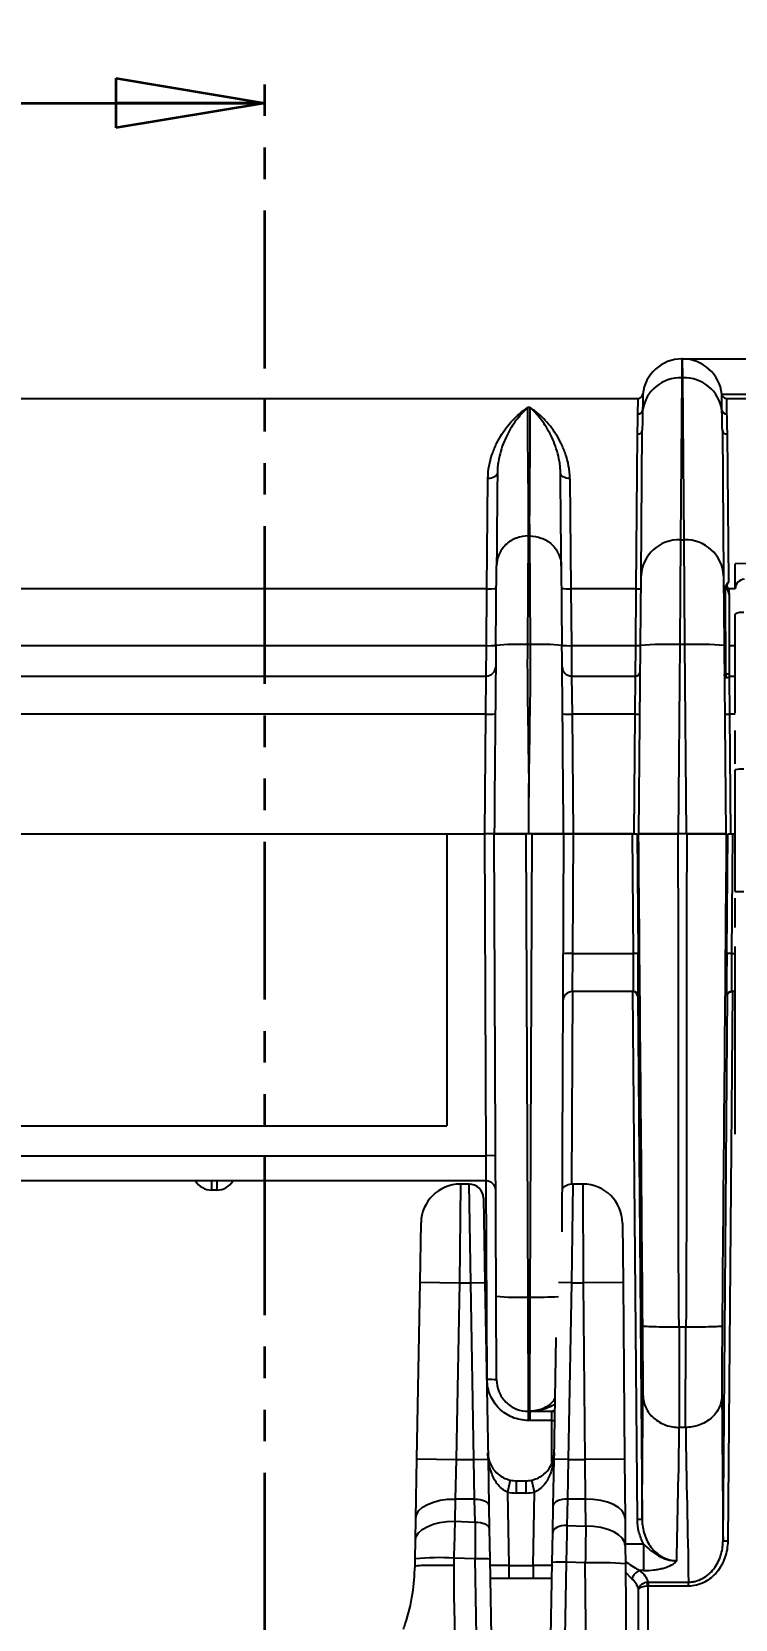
# Model space of a CAD drawing. Header units: millimetres. Extents: x 12 to 854, y 4 to 555.
# Drawn here: x 181.7 to 210.1, y 239.7 to 303.6 of the extents above; entities that cross this region are included whole.
import ezdxf

# ---------------------------------------------------------------- set-up
doc = ezdxf.new("R2010")
doc.units = ezdxf.units.MM
doc.linetypes.add('CENTER', pattern=[10.16, 6.35, -1.27, 1.27, -1.27])
doc.linetypes.add('PHANTOM', pattern=[12.7, 6.35, -1.27, 1.27, -1.27, 1.27, -1.27])
doc.layers.add('DEFAULT_1', color=7, linetype='CENTER')
doc.styles.add('SLDTEXTSTYLE2', font='TXT', dxfattribs={"width": 0.75})
doc.dimstyles.new('SLDDIMSTYLE0', dxfattribs={"dimtxt": 6.614583, "dimasz": 3.556, "dimexe": 0, "dimexo": 0.0625, "dimgap": 1.653646, "dimtad": 1, "dimdec": 0, "dimlfac": 2, "dimrnd": 1e-09, "dimzin": 12, "dimdsep": 46, "dimtxsty": 'SLDTEXTSTYLE2', "dimblk1": 'CLOSED', "dimblk2": 'CLOSED', "dimsah": 1, "dimcen": 0.09, "dimadec": 0, "dimazin": 3, "dimtfac": 1, "dimtdec": 0, "dimtofl": 0, "dimtmove": 0, "dimatfit": 3, "dimldrblk": 'CLOSED', "dimfxl": 1, "dimfrac": 2, "dimtolj": 1, "dimtzin": 12, "dimarcsym": 0})

# ---------------------------------------------------------------- blocks, each defined once
blk = doc.blocks.new('_Closed')
at = {"color": 0, "linetype": 'ByBlock', "lineweight": -2}
for p, q in [((-1, 0.166667), (0, 0)), ((-1, 0.166667), (-1, -0.166667)), ((0, 0), (-1, -0.166667)), ((0, 0), (-1, 0))]:
    blk.add_line(p, q, dxfattribs=at)
blk = doc.blocks.new('_D')
at = {"layer": 'DEFAULT_1'}
for p, q in [((154.408, 327.432), (152.396, 327.432)), ((152.396, 327.432), (152.396, 316.923)), ((171.508, 327.432), (173.52, 327.432)), ((173.52, 327.432), (173.52, 316.923)), ((152.396, 316.923), (154.408, 316.923)), ((173.52, 316.923), (171.508, 316.923)), ((83.026, 272.325), (83.026, 316.581)), ((256.762, 272.325), (256.762, 316.581)), ((83.026, 315.581), (256.762, 315.581))]:
    blk.add_line(p, q, dxfattribs=at)
at = {"layer": 'DEFAULT_1', "xscale": 3.556, "yscale": 3.556, "rotation": 180}
blk.add_blockref('_Closed', (83.026, 315.581, -1.608), dxfattribs=at)
at = {"layer": 'DEFAULT_1', "xscale": 3.556, "yscale": 3.556}
blk.add_blockref('_Closed', (256.762, 315.581, -1.608), dxfattribs=at)
at = {"layer": 'DEFAULT_1', "char_height": 6.6146, "attachment_point": 1, "style": 'SLDTEXTSTYLE2'}
for s, insert in [('347', (155.627, 337.3)), ('13.7', (154.408, 325.449))]:
    blk.add_mtext(s, dxfattribs=dict(at, insert=insert))

msp = doc.modelspace()

# ---------------------------------------------------------------- linework, layer by layer
at = {"color": 7, "linetype": 'PHANTOM', "lineweight": 35}
msp.add_line((191.132, 201.159), (191.132, 302.738), dxfattribs=at)
at = {"color": 7, "linetype": 'Continuous', "lineweight": 35}
msp.add_line((179.132, 300.738), (191.132, 300.738), dxfattribs=at)
at = {"color": 7, "linetype": 'Continuous', "lineweight": 25}
for p, q in [((207.936, 290.439), (207.93, 289.681)), ((207.963, 290.439), (207.936, 290.439)), ((207.969, 289.681), (207.963, 290.439)), ((207.963, 290.439), (230.491, 290.439)), ((207.93, 289.681), (207.873, 283.159)), ((207.969, 289.681), (207.93, 289.681)), ((208.026, 283.159), (207.969, 289.681)), ((133.62, 288.851), (206.168, 288.851)), ((209.542, 289.021), (228.912, 289.021)), ((209.731, 288.851), (228.723, 288.851)), ((201.822, 288.479), (201.72, 288.479)), ((206.286, 281.711), (206.337, 287.574)), ((209.562, 287.574), (209.613, 281.711)), ((206.091, 281.191), (206.146, 287.419)), ((209.752, 287.419), (209.805, 281.477)), ((200.079, 281.191), (200.12, 285.625)), ((203.422, 285.625), (203.463, 281.191)), ((201.738, 283.314), (201.71, 278.941)), ((201.804, 283.314), (201.738, 283.314)), ((201.832, 278.941), (201.804, 283.314)), ((207.873, 283.159), (207.849, 278.941)), ((207.873, 283.159), (208.026, 283.159)), ((208.05, 278.941), (208.026, 283.159)), ((200.44, 278.908), (200.468, 282.115)), ((203.074, 282.115), (203.102, 278.908)), ((216.052, 282.247), (210.083, 282.195)), ((210.083, 281.192), (210.083, 282.195)), ((200.079, 281.191), (171.806, 281.191)), ((200.059, 278.901), (200.079, 281.191)), ((203.463, 281.191), (203.483, 278.901)), ((206.091, 281.191), (203.463, 281.191)), ((206.071, 278.901), (206.091, 281.191)), ((206.261, 278.9), (206.286, 281.711)), ((209.613, 281.711), (209.638, 278.9)), ((209.709, 277.756), (209.689, 281.203)), ((209.831, 280.975), (209.831, 280.937)), ((209.831, 280.937), (209.831, 277.755)), ((210.083, 276.175), (210.083, 280.172)), ((172.18, 278.901), (200.059, 278.901)), ((200.052, 277.675), (200.059, 278.901)), ((201.832, 278.941), (201.71, 278.941)), ((203.483, 278.901), (203.49, 277.675)), ((203.483, 278.901), (206.071, 278.901)), ((206.062, 277.675), (206.071, 278.901)), ((206.195, 271.325), (206.261, 278.9)), ((207.849, 278.941), (207.782, 271.325)), ((208.05, 278.941), (207.849, 278.941)), ((208.117, 271.325), (208.05, 278.941)), ((209.638, 278.9), (209.704, 271.325)), ((209.831, 278.542), (209.837, 277.675)), ((171.889, 277.675), (200.052, 277.675)), ((200.035, 276.143), (200.052, 277.675)), ((203.49, 277.675), (203.507, 276.143)), ((203.49, 277.675), (206.062, 277.675)), ((206.047, 276.143), (206.062, 277.675)), ((209.648, 277.755), (209.709, 277.756)), ((209.837, 277.675), (209.852, 276.143)), ((209.837, 277.675), (210.083, 277.675)), ((200.035, 276.143), (171.889, 276.143)), ((199.993, 271.325), (200.035, 276.143)), ((203.507, 276.143), (203.549, 271.325)), ((206.047, 276.143), (203.507, 276.143)), ((206.005, 271.325), (206.047, 276.143)), ((209.852, 276.143), (209.894, 271.325)), ((210.083, 274.142), (210.083, 275.48)), ((210.083, 269.005), (210.083, 273.898)), ((201.771, 271.37), (201.771, 272.786)), ((139.795, 271.325), (199.993, 271.325)), ((198.469, 271.325), (198.469, 259.578)), ((200.374, 271.325), (199.993, 271.325)), ((200.049, 258.371), (199.993, 271.325)), ((200.455, 252.719), (200.374, 271.325)), ((200.374, 271.325), (201.644, 271.325)), ((201.644, 271.325), (201.725, 252.68)), ((201.65, 271.325), (201.644, 271.325)), ((201.771, 271.325), (201.77, 271.325)), ((201.817, 252.68), (201.898, 271.325)), ((201.898, 271.325), (201.891, 271.325)), ((201.898, 271.325), (203.168, 271.325)), ((203.168, 271.325), (203.098, 255.313)), ((203.549, 271.325), (203.168, 271.325)), ((203.168, 271.325), (203.549, 271.325)), ((203.549, 271.325), (203.528, 266.507)), ((203.549, 271.325), (205.94, 271.325)), ((205.94, 271.325), (203.549, 271.325)), ((205.981, 266.507), (205.94, 271.325)), ((205.94, 271.325), (206.131, 271.325)), ((206.131, 271.325), (206.171, 266.502)), ((207.782, 271.325), (206.195, 271.325)), ((208.117, 271.325), (207.782, 271.325)), ((209.704, 271.325), (208.117, 271.325)), ((209.74, 266.502), (209.781, 271.325)), ((209.781, 271.325), (209.971, 271.325)), ((209.971, 271.325), (209.931, 266.507)), ((209.971, 271.325), (210.083, 271.325)), ((210.083, 267.555), (210.083, 268.738)), ((203.528, 266.507), (203.519, 264.975)), ((203.528, 266.507), (205.981, 266.507)), ((210.083, 259.235), (210.083, 266.788)), ((205.98, 264.975), (203.519, 264.975)), ((206.139, 243.727), (205.96, 264.975)), ((206.152, 264.786), (206.329, 243.722)), ((206.171, 264.786), (206.152, 264.786)), ((209.745, 264.786), (209.741, 264.786)), ((210.083, 264.975), (209.931, 264.975)), ((141.319, 259.578), (198.469, 259.578)), ((139.738, 258.371), (200.049, 258.371)), ((200.43, 258.373), (200.049, 258.371)), ((200.055, 257.355), (200.049, 258.371)), ((200.055, 257.355), (139.732, 257.355)), ((188.991, 257.355), (188.991, 256.987)), ((189.201, 256.987), (188.991, 256.987)), ((189.201, 257.355), (189.201, 256.987)), ((199.368, 257.228), (199.013, 257.228)), ((203.953, 257.228), (203.539, 257.228)), ((199.939, 256.667), (199.998, 253.269)), ((197.384, 253.287), (197.426, 255.668)), ((205.54, 255.654), (205.561, 253.273)), ((197.26, 246.168), (197.384, 253.287)), ((197.384, 253.287), (198.971, 253.259)), ((198.971, 253.259), (198.847, 246.141)), ((198.971, 253.259), (199.427, 253.259)), ((199.427, 253.259), (199.998, 253.269)), ((199.551, 246.141), (199.427, 253.259)), ((199.998, 253.269), (200.123, 246.151)), ((203.48, 253.259), (203.355, 246.141)), ((203.48, 253.259), (203.974, 253.259)), ((205.561, 253.273), (203.974, 253.259)), ((204.036, 246.141), (203.974, 253.259)), ((205.561, 253.273), (205.623, 246.155)), ((200.47, 249.348), (200.455, 252.719)), ((201.725, 252.68), (201.817, 252.68)), ((201.725, 252.68), (201.74, 248.084)), ((201.802, 248.084), (201.817, 252.68)), ((208.094, 251.474), (207.818, 251.474)), ((202.784, 246.151), (202.87, 251.054)), ((201.802, 248.084), (201.74, 248.084)), ((201.74, 248.084), (201.74, 247.716)), ((201.802, 248.084), (201.802, 247.716)), ((201.808, 248.084), (202.697, 248.084)), ((201.808, 248.084), (201.808, 247.716)), ((202.697, 247.716), (202.697, 248.084)), ((201.802, 247.716), (201.74, 247.716)), ((202.697, 247.716), (201.808, 247.716)), ((208.085, 247.435), (207.827, 247.435)), ((197.218, 243.787), (197.26, 246.168)), ((197.26, 246.168), (198.847, 246.141)), ((198.847, 246.141), (198.805, 244.553)), ((198.847, 246.141), (199.551, 246.141)), ((199.551, 246.141), (200.123, 246.151)), ((199.584, 244.553), (199.551, 246.141)), ((200.123, 246.151), (200.155, 244.277)), ((202.751, 244.277), (202.784, 246.151)), ((203.355, 246.141), (202.784, 246.151)), ((203.355, 246.141), (203.323, 244.553)), ((203.355, 246.141), (204.036, 246.141)), ((205.623, 246.155), (204.036, 246.141)), ((204.056, 244.553), (204.036, 246.141)), ((205.623, 246.155), (205.644, 243.773)), ((200.907, 244.834), (200.959, 241.874)), ((201.261, 245.29), (201.646, 245.29)), ((201.261, 245.29), (201.261, 244.795)), ((201.646, 244.795), (201.261, 244.795)), ((201.646, 245.29), (201.646, 244.795)), ((201.948, 241.874), (201.999, 244.834)), ((198.805, 244.553), (198.79, 243.656)), ((199.584, 244.553), (198.805, 244.553)), ((199.6, 243.625), (199.584, 244.553)), ((200.155, 244.277), (200.172, 243.35)), ((202.733, 243.212), (202.751, 244.277)), ((203.323, 244.553), (203.304, 243.488)), ((204.056, 244.553), (203.323, 244.553)), ((204.066, 243.459), (204.056, 244.553)), ((197.203, 242.889), (197.218, 243.787)), ((198.79, 243.656), (199.6, 243.625)), ((203.304, 243.488), (204.066, 243.459)), ((205.644, 243.773), (205.653, 242.679)), ((197.19, 242.15), (197.203, 242.889)), ((200.172, 243.35), (200.193, 242.136)), ((202.712, 242), (202.733, 243.212)), ((198.745, 242.178), (198.74, 241.887)), ((199.61, 242.146), (198.745, 242.178)), ((205.653, 242.679), (205.66, 241.94)), ((206.391, 242.751), (206.391, 241.674)), ((197.185, 241.859), (197.19, 242.15)), ((199.748, 234.211), (199.61, 242.146)), ((200.193, 242.136), (200.331, 234.201)), ((200.959, 241.874), (200.959, 241.353)), ((200.959, 241.874), (201.948, 241.874)), ((201.948, 241.874), (201.948, 241.353)), ((202.587, 234.841), (202.712, 242)), ((202.709, 241.87), (202.709, 241.857)), ((203.271, 242.01), (203.146, 234.851)), ((204.041, 241.981), (203.271, 242.01)), ((204.106, 234.519), (204.041, 241.981)), ((205.66, 241.94), (205.745, 232.242)), ((206.391, 241.674), (206.231, 241.674)), ((200.959, 241.353), (200.206, 241.353)), ((201.948, 241.353), (200.959, 241.353)), ((202.697, 241.353), (201.948, 241.353)), ((206.186, 229.894), (206.186, 240.927)), ((206.56, 241.047), (206.56, 229.905)), ((206.576, 241.209), (208.195, 241.209)), ((206.576, 241.209), (206.576, 241.047)), ((208.195, 241.047), (206.576, 241.047)), ((208.195, 241.047), (208.195, 241.209))]:
    msp.add_line(p, q, dxfattribs=at)
at = {"color": 8, "linetype": 'Continuous', "lineweight": 25}
for p, q in [((210.083, 281.191), (209.786, 281.191)), ((209.831, 278.901), (210.083, 278.901)), ((210.083, 276.143), (209.852, 276.143)), ((209.931, 266.507), (210.083, 266.507)), ((203.521, 264.975), (203.487, 257.226)), ((209.589, 242.854), (209.774, 264.815)), ((209.965, 264.975), (209.779, 242.859)), ((199.013, 257.228), (198.971, 253.259)), ((199.427, 253.259), (199.368, 257.228)), ((200.089, 249.36), (200.054, 257.355)), ((203.539, 257.228), (203.48, 253.259)), ((203.974, 253.259), (203.953, 257.228)), ((203.48, 253.259), (202.969, 253.268)), ((202.697, 248.084), (202.818, 248.127)), ((202.697, 246.047), (202.697, 247.716)), ((205.653, 242.751), (206.391, 242.751)), ((205.921, 241.345), (205.663, 241.611))]:
    msp.add_line(p, q, dxfattribs=at)
at = {"color": 7, "linetype": 'Continuous', "lineweight": 25, "flags": 128}
for points in [[(200.501, 285.847), (200.493, 285.803), (200.471, 285.761), (200.436, 285.723), (200.388, 285.689), (200.331, 285.661), (200.265, 285.641), (200.194, 285.628), (200.12, 285.625)], [(203.422, 285.625), (203.348, 285.628), (203.277, 285.641), (203.211, 285.661), (203.153, 285.689), (203.106, 285.723), (203.071, 285.761), (203.049, 285.803), (203.041, 285.847)], [(201.808, 247.716), (201.808, 247.789), (201.807, 247.858), (201.807, 247.922), (201.807, 247.977), (201.807, 248.023), (201.807, 248.056), (201.807, 248.077), (201.806, 248.084)], [(197.218, 243.787), (197.251, 243.941), (197.343, 244.087), (197.49, 244.221), (197.688, 244.338), (197.928, 244.432), (198.201, 244.501), (198.497, 244.542), (198.805, 244.553)], [(199.584, 244.553), (199.695, 244.549), (199.801, 244.535), (199.9, 244.51), (199.986, 244.476), (200.057, 244.434), (200.11, 244.385), (200.144, 244.333), (200.155, 244.277)], [(203.323, 244.553), (203.212, 244.549), (203.105, 244.535), (203.007, 244.51), (202.92, 244.476), (202.849, 244.434), (202.796, 244.385), (202.763, 244.333), (202.751, 244.277)], [(205.644, 243.773), (205.612, 243.928), (205.521, 244.075), (205.374, 244.211), (205.177, 244.329), (204.936, 244.426), (204.662, 244.497), (204.365, 244.54), (204.056, 244.553)], [(197.203, 242.889), (197.235, 243.043), (197.327, 243.189), (197.475, 243.324), (197.672, 243.44), (197.912, 243.535), (198.186, 243.604), (198.482, 243.644), (198.79, 243.656)], [(199.6, 243.625), (199.711, 243.621), (199.818, 243.607), (199.916, 243.582), (200.002, 243.548), (200.074, 243.506), (200.127, 243.458), (200.16, 243.405), (200.172, 243.35)], [(203.304, 243.488), (203.193, 243.484), (203.087, 243.469), (202.988, 243.444), (202.902, 243.41), (202.831, 243.368), (202.778, 243.32), (202.744, 243.267), (202.733, 243.212)], [(205.653, 242.679), (205.622, 242.834), (205.531, 242.981), (205.384, 243.117), (205.186, 243.235), (204.946, 243.332), (204.672, 243.403), (204.375, 243.446), (204.066, 243.459)]]:
    msp.add_lwpolyline(points, dxfattribs=at)
at = {"color": 8, "linetype": 'Continuous', "lineweight": 25, "flags": 128}
for points in [[(202.697, 248.084), (202.77, 248.077), (202.817, 248.064)], [(202.697, 247.716), (202.762, 247.716), (202.811, 247.716)]]:
    msp.add_lwpolyline(points, dxfattribs=at)
at = {"color": 7, "linetype": 'Continuous', "lineweight": 25}
for centre, radius, start, end in [((207.936, 288.851), 1.588, 90, 173.84936), ((207.963, 288.851), 1.588, 6.15064, 90), ((207.876, 288.14), 1.543, 87.98024, 171.08624), ((208.023, 288.14), 1.543, 8.91376, 92.01976), ((206.168, 289.042), 0.191, 270, 353.84936), ((209.731, 289.042), 0.191, 186.15064, 270), ((206.169, 288.407), 0.185, 267.98949, 351.09684), ((209.73, 288.407), 0.185, 188.90316, 272.01051), ((206.162, 287.594), 0.176, 264.75371, 353.32567), ((209.736, 287.594), 0.176, 186.67433, 275.24629), ((207.811, 281.633), 1.527, 87.66182, 177.05612), ((208.088, 281.633), 1.527, 2.94388, 92.33818), ((200.198, 283.928), 2.74, 267.51118, 275.48745), ((203.344, 283.928), 2.74, 264.51255, 272.48882), ((206.15, 282.559), 1.37, 267.51118, 275.48745), ((209.743, 281.318), 0.127, 180.5, 244.03646), ((209.743, 281.318), 0.127, 244.03646, 244.36943), ((210.464, 281.192), 0.381, 93, 180), ((210.351, 279.634), 0.602, 82.42541, 116.48447), ((200.178, 281.638), 2.74, 267.51118, 275.48745), ((201.313, 269.817), 9.133, 87.51118, 95.48745), ((202.228, 269.817), 9.133, 84.51255, 92.48882), ((203.364, 281.638), 2.74, 264.51255, 272.48882), ((206.13, 280.269), 1.37, 267.51118, 275.48745), ((207.353, 267.536), 11.416, 87.51118, 95.48745), ((208.546, 267.536), 11.416, 84.51255, 92.48882), ((200.052, 278.056), 0.381, 270, 359.5), ((203.49, 278.056), 0.381, 180.5, 270), ((206.062, 277.866), 0.19, 270, 359.5), ((209.729, 273.488), 4.268, 88.64027, 90.27916), ((200.154, 278.88), 2.74, 267.51118, 275.48745), ((203.388, 278.88), 2.74, 264.51255, 272.48882), ((206.106, 277.512), 1.37, 267.51118, 275.48745), ((209.793, 277.512), 1.37, 264.51255, 272.48882), ((210.349, 272.59), 1.335, 86.49695, 101.50529), ((210.349, 304.769), 35.764, 269.57423, 270.13142), ((203.421, 263.769), 2.74, 87.76103, 95.73711), ((206.039, 265.111), 1.398, 84.59242, 92.40884), ((209.872, 265.111), 1.398, 87.59116, 95.40758), ((203.519, 264.594), 0.381, 90, 179.75), ((205.98, 264.785), 0.19, 0.4989, 89.99892), ((209.931, 264.785), 0.19, 90.00108, 179.5011), ((209.936, 264.785), 0.19, 90.00108, 179.5011), ((199.013, 255.641), 1.587, 90.22616, 179), ((199.368, 256.657), 0.571, 1, 90.72417), ((200.055, 256.974), 0.381, 0.25, 90), ((203.539, 256.657), 0.571, 90.68869, 139.3333), ((203.953, 255.641), 1.587, 0.5, 90.25185), ((201.368, 261.808), 9.135, 264.26289, 272.23897), ((200.196, 246.622), 2.74, 84.26289, 92.23897), ((201.807, 247.894), 0.191, 89.79577, 90.20423), ((222.304, 240.268), 21.879, 166.65921, 167.95559), ((201.261, 246.446), 1.651, 257.63694, 270), ((201.261, 246.433), 1.143, 257.63694, 270), ((201.646, 246.433), 1.143, 270, 282.36306), ((201.646, 246.446), 1.651, 270, 282.36306), ((180.602, 240.268), 21.879, 12.04441, 13.34079), ((206.198, 242.33), 1.398, 84.59242, 92.40884), ((209.72, 241.462), 1.398, 87.59116, 95.40758), ((198.166, 230.978), 11.215, 87.04374, 94.99676), ((199.83, 237.975), 4.177, 85.0181, 93.022), ((203.063, 237.978), 4.038, 87.04374, 94.99676), ((204.552, 230.329), 11.663, 84.54811, 92.51246), ((206.381, 241.222), 0.476, 108.33819, 164.97709), ((175.949, 238.035), 30.758, 5.61906, 5.91856)]:
    msp.add_arc(centre, radius, start, end, dxfattribs=at)
at = {"color": 8, "linetype": 'Continuous', "lineweight": 25}
for centre, radius, start, end in [((188.991, 257.749), 0.762, 211.16134, 270), ((189.201, 257.749), 0.762, 270, 328.83866), ((202.054, 271.793), 19.114, 269.28851, 272.71166)]:
    msp.add_arc(centre, radius, start, end, dxfattribs=at)
at = {"color": 7, "linetype": 'Continuous', "lineweight": 25}
for centre, major_axis, ratio, start_param, end_param in [((205.965, 266.563), (-0.016, 1.587), 0.009767, 3.141497, 4.677387), ((206.155, 266.564), (-0.016, 1.778), 0.008721, 3.141517, 4.677406), ((209.756, 266.564), (0.016, 1.778), 0.008721, 1.605779, 3.141669), ((209.947, 266.563), (0.016, 1.587), 0.009767, 1.605798, 3.141688), ((205.961, 264.785), (0.136, -0.135), 0.991613, 0.794125, 2.355901), ((209.758, 266.247), (0.013, 1.46), 0.008721, 3.141669, 3.23018), ((198.776, 242.069), (0.087, 3.174), 0.010721, 1.04749, 1.536557), ((199.623, 242.037), (-0.024, 3.178), 0.003852, 1.047423, 1.53649), ((203.281, 241.901), (0.067, 3.175), 0.003859, 1.047534, 1.5366), ((204.073, 241.872), (0.045, 3.176), 0.010717, 1.04735, 1.536417), ((200.96, 241.861), (0.762, -0.009), 0.017434, 1.571761, 3.1421), ((201.947, 241.861), (0.762, 0.009), 0.017434, 0.019938, 1.569832), ((204.628, 241.054), (1.969, 0), 0.542099, 0.145676, 0.619521), ((204.628, 240.718), (1.588, 0), 0.680579, 0.194778, 0.619521)]:
    msp.add_ellipse(centre, major_axis=major_axis, ratio=ratio, start_param=start_param, end_param=end_param, dxfattribs=at)
for points, knots in [([(206.162, 288.222), (206.163, 288.327), (206.164, 288.418), (206.165, 288.575), (206.166, 288.641), (206.167, 288.798), (206.168, 288.851), (206.168, 288.851)], [0, 0, 0, 0, 0.25, 0.25, 0.5, 0.5, 1, 1, 1, 1]), ([(206.357, 289.021), (206.357, 289.021), (206.357, 288.967), (206.355, 288.806), (206.355, 288.739), (206.353, 288.579), (206.353, 288.485), (206.352, 288.379)], [0, 0, 0, 0, 0.5, 0.5, 0.75, 0.75, 1, 1, 1, 1]), ([(209.547, 288.379), (209.546, 288.485), (209.545, 288.579), (209.544, 288.739), (209.543, 288.806), (209.542, 288.967), (209.542, 289.021), (209.542, 289.021)], [0, 0, 0, 0, 0.25, 0.25, 0.5, 0.5, 1, 1, 1, 1]), ([(209.731, 288.851), (209.731, 288.851), (209.731, 288.798), (209.733, 288.641), (209.733, 288.575), (209.735, 288.418), (209.736, 288.327), (209.736, 288.222)], [0, 0, 0, 0, 0.5, 0.5, 0.75, 0.75, 1, 1, 1, 1]), ([(200.12, 285.625), (200.121, 285.803), (200.14, 285.974), (200.2, 286.301), (200.242, 286.457), (200.344, 286.756), (200.404, 286.898), (200.534, 287.165), (200.605, 287.29), (200.831, 287.644), (200.998, 287.85), (201.263, 288.118), (201.354, 288.201), (201.49, 288.313), (201.536, 288.349), (201.628, 288.416), (201.674, 288.449), (201.72, 288.479)], [0, 0, 0, 0, 0.125, 0.125, 0.25, 0.25, 0.375, 0.375, 0.5, 0.5, 0.75, 0.75, 0.875, 0.875, 0.9375, 0.9375, 1, 1, 1, 1]), ([(201.72, 288.479), (201.581, 288.353), (201.442, 288.205), (201.175, 287.862), (201.048, 287.669), (200.876, 287.344), (200.821, 287.23), (200.721, 286.989), (200.676, 286.861), (200.597, 286.593), (200.564, 286.453), (200.529, 286.233), (200.519, 286.159), (200.505, 286.006), (200.501, 285.927), (200.501, 285.847)], [0, 0, 0, 0, 0.25, 0.25, 0.5, 0.5, 0.625, 0.625, 0.75, 0.75, 0.875, 0.875, 0.9375, 0.9375, 1, 1, 1, 1]), ([(203.041, 285.847), (203.04, 285.927), (203.036, 286.006), (203.023, 286.159), (203.013, 286.233), (202.977, 286.453), (202.944, 286.593), (202.866, 286.861), (202.82, 286.989), (202.72, 287.23), (202.666, 287.344), (202.494, 287.669), (202.366, 287.862), (202.166, 288.119), (202.098, 288.199), (201.961, 288.347), (201.891, 288.416), (201.822, 288.479)], [0, 0, 0, 0, 0.0625, 0.0625, 0.125, 0.125, 0.25, 0.25, 0.375, 0.375, 0.5, 0.5, 0.75, 0.75, 0.875, 0.875, 1, 1, 1, 1]), ([(203.422, 285.625), (203.42, 285.803), (203.402, 285.974), (203.341, 286.301), (203.299, 286.457), (203.198, 286.756), (203.138, 286.898), (203.007, 287.165), (202.936, 287.29), (202.711, 287.644), (202.543, 287.85), (202.278, 288.118), (202.188, 288.201), (202.051, 288.313), (202.006, 288.349), (201.914, 288.416), (201.867, 288.449), (201.822, 288.479)], [0, 0, 0, 0, 0.125, 0.125, 0.25, 0.25, 0.375, 0.375, 0.5, 0.5, 0.75, 0.75, 0.875, 0.875, 0.9375, 0.9375, 1, 1, 1, 1]), ([(206.146, 287.419), (206.148, 287.578), (206.152, 287.725), (206.159, 287.993), (206.161, 288.114), (206.162, 288.222)], [0, 0, 0, 0, 0.5, 0.5, 1, 1, 1, 1]), ([(206.352, 288.379), (206.351, 288.268), (206.348, 288.146), (206.342, 287.877), (206.338, 287.731), (206.337, 287.574)], [0, 0, 0, 0, 0.5, 0.5, 1, 1, 1, 1]), ([(209.562, 287.574), (209.561, 287.731), (209.557, 287.877), (209.551, 288.146), (209.548, 288.268), (209.547, 288.379)], [0, 0, 0, 0, 0.5, 0.5, 1, 1, 1, 1]), ([(209.736, 288.222), (209.737, 288.114), (209.74, 287.993), (209.747, 287.725), (209.751, 287.578), (209.752, 287.419)], [0, 0, 0, 0, 0.5, 0.5, 1, 1, 1, 1]), ([(201.738, 283.314), (201.589, 283.314), (201.428, 283.289), (201.117, 283.172), (200.967, 283.081), (200.72, 282.847), (200.623, 282.705), (200.498, 282.41), (200.469, 282.257), (200.468, 282.115)], [0, 0, 0, 0, 0.25, 0.25, 0.5, 0.5, 0.75, 0.75, 1, 1, 1, 1]), ([(201.804, 283.314), (201.953, 283.314), (202.113, 283.289), (202.425, 283.172), (202.574, 283.081), (202.822, 282.847), (202.919, 282.705), (203.044, 282.41), (203.072, 282.257), (203.074, 282.115)], [0, 0, 0, 0, 0.25, 0.25, 0.5, 0.5, 0.75, 0.75, 1, 1, 1, 1]), ([(209.688, 281.203), (209.688, 281.203), (209.695, 281.207), (209.705, 281.242), (209.708, 281.275), (209.708, 281.312)], [0, 0, 0, 0, 0.5, 0.5, 1, 1, 1, 1]), ([(209.831, 280.975), (209.831, 281.018), (209.82, 281.062), (209.774, 281.141), (209.739, 281.178), (209.689, 281.203)], [0, 0, 0, 0, 0.5, 0.5, 1, 1, 1, 1]), ([(209.805, 281.477), (209.794, 281.446), (209.779, 281.417), (209.746, 281.362), (209.727, 281.335), (209.708, 281.312)], [0, 0, 0, 0, 0.5, 0.5, 1, 1, 1, 1]), ([(209.805, 281.477), (209.797, 281.453), (209.786, 281.43), (209.764, 281.384), (209.753, 281.36), (209.743, 281.311), (209.747, 281.285), (209.764, 281.237), (209.775, 281.214), (209.786, 281.191)], [0, 0, 0, 0, 0.25, 0.25, 0.5, 0.5, 0.75, 0.75, 1, 1, 1, 1]), ([(209.726, 277.606), (209.725, 277.618), (209.721, 277.642), (209.713, 277.697), (209.709, 277.726), (209.709, 277.756)], [0, 0, 0, 0, 0.5, 0.5, 1, 1, 1, 1]), ([(209.831, 277.647), (209.831, 277.637), (209.818, 277.625), (209.79, 277.611), (209.779, 277.607), (209.754, 277.603), (209.74, 277.603), (209.726, 277.606)], [0, 0, 0, 0, 0.5, 0.5, 0.75, 0.75, 1, 1, 1, 1]), ([(209.831, 277.755), (209.831, 277.738), (209.831, 277.721), (209.831, 277.705), (209.831, 277.685), (209.831, 277.666), (209.831, 277.647)], [0, 0, 0, 0, 0.0001006106, 0.0001006106, 0.0001006106, 0.0002190325, 0.0002190325, 0.0002190325, 0.0002190325]), ([(201.77, 271.325), (201.678, 271.325), (201.588, 271.325), (201.409, 271.325), (201.32, 271.325), (201.151, 271.325), (201.071, 271.325), (200.919, 271.325), (200.847, 271.325), (200.719, 271.325), (200.661, 271.325), (200.559, 271.325), (200.515, 271.325), (200.411, 271.325), (200.374, 271.325), (200.374, 271.325)], [0, 0, 0, 0, 0.125, 0.125, 0.25, 0.25, 0.375, 0.375, 0.5, 0.5, 0.625, 0.625, 0.75, 0.75, 1, 1, 1, 1]), ([(203.168, 271.325), (203.168, 271.325), (203.159, 271.325), (203.123, 271.325), (203.097, 271.325), (203.027, 271.325), (202.984, 271.325), (202.883, 271.325), (202.824, 271.325), (202.695, 271.325), (202.625, 271.325), (202.472, 271.325), (202.391, 271.325), (202.139, 271.325), (201.956, 271.325), (201.771, 271.325)], [0, 0, 0, 0, 0.125, 0.125, 0.25, 0.25, 0.375, 0.375, 0.5, 0.5, 0.625, 0.625, 0.75, 0.75, 1, 1, 1, 1]), ([(206.189, 271.325), (206.19, 271.325), (206.201, 271.325), (206.243, 271.325), (206.274, 271.325), (206.354, 271.325), (206.403, 271.325), (206.518, 271.325), (206.585, 271.325), (206.732, 271.325), (206.811, 271.325), (206.984, 271.325), (207.076, 271.325), (207.361, 271.325), (207.568, 271.325), (207.776, 271.325)], [0, 0, 0, 0, 0.125, 0.125, 0.25, 0.25, 0.375, 0.375, 0.5, 0.5, 0.625, 0.625, 0.75, 0.75, 1, 1, 1, 1]), ([(208.135, 271.325), (208.239, 271.325), (208.342, 271.325), (208.543, 271.325), (208.644, 271.325), (208.835, 271.325), (208.926, 271.325), (209.098, 271.325), (209.179, 271.325), (209.325, 271.325), (209.391, 271.325), (209.507, 271.325), (209.557, 271.325), (209.677, 271.325), (209.72, 271.325), (209.722, 271.325)], [0, 0, 0, 0, 0.125, 0.125, 0.25, 0.25, 0.375, 0.375, 0.5, 0.5, 0.625, 0.625, 0.75, 0.75, 1, 1, 1, 1]), ([(209.748, 264.813), (209.748, 264.815), (209.748, 264.817), (209.751, 264.831), (209.758, 264.855), (209.775, 264.89), (209.809, 264.93), (209.86, 264.964), (209.907, 264.975), (209.933, 264.975), (209.936, 264.975)], [0, 0, 0, 0, 0.1199053, 0.1958365, 0.2746411, 0.404692, 0.5679567, 0.7602612, 0.9706504, 1, 1, 1, 1]), ([(207.818, 251.474), (207.646, 251.472), (207.462, 251.472), (207.104, 251.474), (206.932, 251.476), (206.647, 251.484), (206.536, 251.489), (206.392, 251.5), (206.359, 251.506), (206.357, 251.512)], [0, 0, 0, 0, 0.25, 0.25, 0.5, 0.5, 0.75, 0.75, 1, 1, 1, 1]), ([(206.367, 248.712), (206.367, 248.731), (206.367, 248.771), (206.367, 248.835), (206.368, 248.903), (206.368, 248.974), (206.368, 249.05), (206.368, 249.129), (206.368, 249.281), (206.368, 249.522), (206.367, 249.873), (206.366, 250.254), (206.364, 250.592), (206.362, 250.871), (206.361, 251.083), (206.359, 251.297), (206.358, 251.44), (206.357, 251.512)], [0, 0, 0, 0, 0.035699, 0.071328, 0.106938, 0.142579, 0.178301, 0.214155, 0.25019, 0.375478, 0.500159, 0.624719, 0.750053, 0.812901, 0.87533, 0.937606, 1, 1, 1, 1]), ([(207.818, 251.474), (207.818, 251.424), (207.819, 251.326), (207.819, 251.179), (207.82, 251.032), (207.821, 250.886), (207.822, 250.742), (207.822, 250.598), (207.823, 250.456), (207.824, 250.315), (207.824, 250.176), (207.825, 250.039), (207.825, 249.903), (207.826, 249.769), (207.826, 249.638), (207.827, 249.508), (207.827, 249.381), (207.827, 249.256), (207.827, 249.133), (207.828, 249.013), (207.828, 248.896), (207.828, 248.781), (207.828, 248.669), (207.828, 248.56), (207.829, 248.454), (207.829, 248.351), (207.829, 248.251), (207.829, 248.154), (207.829, 248.061), (207.828, 247.97), (207.828, 247.883), (207.828, 247.8), (207.828, 247.72), (207.828, 247.643), (207.828, 247.57), (207.827, 247.5), (207.827, 247.457), (207.827, 247.435)], [0, 0, 0, 0, 0.029713, 0.059358, 0.088937, 0.118448, 0.147892, 0.177269, 0.206579, 0.235821, 0.264997, 0.294105, 0.323146, 0.352121, 0.381027, 0.409867, 0.43864, 0.467346, 0.495984, 0.524555, 0.55306, 0.581497, 0.609867, 0.63817, 0.666405, 0.694574, 0.722676, 0.75071, 0.778677, 0.806577, 0.834411, 0.862177, 0.889875, 0.917507, 0.945072, 0.97257, 1, 1, 1, 1]), ([(208.085, 247.435), (208.084, 247.46), (208.084, 247.509), (208.084, 247.588), (208.084, 247.672), (208.083, 247.76), (208.083, 247.853), (208.083, 247.95), (208.083, 248.052), (208.083, 248.157), (208.083, 248.267), (208.083, 248.38), (208.083, 248.498), (208.083, 248.619), (208.083, 248.744), (208.083, 248.873), (208.084, 249.005), (208.084, 249.141), (208.084, 249.28), (208.085, 249.421), (208.085, 249.566), (208.086, 249.714), (208.086, 249.864), (208.087, 250.017), (208.087, 250.172), (208.088, 250.329), (208.089, 250.488), (208.089, 250.649), (208.09, 250.811), (208.091, 250.975), (208.092, 251.141), (208.093, 251.307), (208.093, 251.418), (208.094, 251.474)], [0, 0, 0, 0, 0.0309748, 0.0620352, 0.093181, 0.1244125, 0.1557294, 0.1871319, 0.2186199, 0.2501935, 0.2818526, 0.3135972, 0.3454274, 0.3773432, 0.4093445, 0.4414313, 0.4736037, 0.5058617, 0.5382052, 0.5706343, 0.603149, 0.6357492, 0.668435, 0.7012064, 0.7340634, 0.7670059, 0.800034, 0.8331477, 0.866347, 0.8996319, 0.9330023, 0.9664584, 1, 1, 1, 1]), ([(209.554, 251.512), (209.553, 251.506), (209.52, 251.5), (209.376, 251.489), (209.264, 251.484), (208.979, 251.476), (208.807, 251.474), (208.45, 251.472), (208.265, 251.472), (208.094, 251.474)], [0, 0, 0, 0, 0.25, 0.25, 0.5, 0.5, 0.75, 0.75, 1, 1, 1, 1]), ([(209.554, 251.512), (209.554, 251.471), (209.553, 251.389), (209.552, 251.266), (209.551, 251.144), (209.55, 251.023), (209.549, 250.902), (209.549, 250.782), (209.547, 250.563), (209.546, 250.254), (209.544, 249.873), (209.543, 249.522), (209.543, 249.259), (209.543, 249.068), (209.544, 248.937), (209.544, 248.817), (209.545, 248.747), (209.545, 248.712)], [0, 0, 0, 0, 0.035668, 0.0712665, 0.1068458, 0.1424563, 0.1781483, 0.2139717, 0.2499757, 0.3752268, 0.4998705, 0.6244674, 0.7498387, 0.8127409, 0.8752223, 0.9375517, 1, 1, 1, 1]), ([(201.74, 247.716), (201.522, 247.716), (201.306, 247.76), (201.009, 247.883), (200.913, 247.934), (200.733, 248.054), (200.65, 248.122), (200.498, 248.274), (200.429, 248.358), (200.309, 248.537), (200.258, 248.631), (200.175, 248.83), (200.143, 248.935), (200.1, 249.145), (200.089, 249.251), (200.089, 249.36)], [0, 0, 0, 0, 0.25, 0.25, 0.375, 0.375, 0.5, 0.5, 0.625, 0.625, 0.75, 0.75, 0.875, 0.875, 1, 1, 1, 1]), ([(200.47, 249.348), (200.47, 249.199), (200.498, 249.038), (200.623, 248.727), (200.72, 248.577), (200.968, 248.331), (201.117, 248.234), (201.429, 248.111), (201.59, 248.084), (201.74, 248.084)], [0, 0, 0, 0, 0.25, 0.25, 0.5, 0.5, 0.75, 0.75, 1, 1, 1, 1]), ([(201.802, 248.084), (201.978, 248.108), (202.346, 248.157), (202.708, 248.403), (202.813, 248.6), (202.827, 248.627)], [0, 0, 0, 0, 0.44418, 0.924152, 1, 1, 1, 1]), ([(206.367, 248.712), (206.369, 248.561), (206.402, 248.398), (206.546, 248.084), (206.658, 247.933), (206.943, 247.685), (207.114, 247.587), (207.471, 247.463), (207.656, 247.435), (207.827, 247.435)], [0, 0, 0, 0, 0.25, 0.25, 0.5, 0.5, 0.75, 0.75, 1, 1, 1, 1]), ([(209.545, 248.712), (209.543, 248.561), (209.51, 248.398), (209.365, 248.084), (209.253, 247.933), (208.969, 247.685), (208.797, 247.587), (208.44, 247.463), (208.256, 247.435), (208.085, 247.435)], [0, 0, 0, 0, 0.25, 0.25, 0.5, 0.5, 0.75, 0.75, 1, 1, 1, 1]), ([(200.907, 244.834), (200.835, 244.869), (200.753, 244.908), (200.61, 245.025), (200.434, 245.221), (200.227, 245.635), (200.136, 246.058), (200.119, 246.339), (200.118, 246.411), (200.118, 246.413)], [0, 0, 0, 0, 0.119661, 0.134673, 0.282097, 0.527931, 0.878403, 0.997113, 1, 1, 1, 1]), ([(200.118, 246.413), (200.118, 246.412), (200.119, 246.361), (200.136, 246.165), (200.238, 245.869), (200.475, 245.581), (200.684, 245.441), (200.852, 245.362), (200.944, 245.336), (201.016, 245.317)], [0, 0, 0, 0, 0.002517, 0.119738, 0.464928, 0.708554, 0.85744, 0.88972, 1, 1, 1, 1]), ([(201.89, 245.317), (201.962, 245.336), (202.055, 245.362), (202.222, 245.441), (202.432, 245.581), (202.668, 245.869), (202.771, 246.165), (202.788, 246.361), (202.789, 246.412), (202.789, 246.413)], [0, 0, 0, 0, 0.11028, 0.14256, 0.291446, 0.535072, 0.880262, 0.997483, 1, 1, 1, 1]), ([(202.789, 246.413), (202.789, 246.411), (202.787, 246.339), (202.771, 246.058), (202.679, 245.635), (202.473, 245.221), (202.297, 245.025), (202.153, 244.908), (202.072, 244.869), (201.999, 244.834)], [0, 0, 0, 0, 0.002887, 0.121597, 0.472069, 0.717903, 0.865327, 0.880339, 1, 1, 1, 1]), ([(206.391, 242.751), (206.35, 242.824), (206.314, 242.901), (206.252, 243.058), (206.225, 243.14), (206.162, 243.387), (206.14, 243.556), (206.139, 243.727)], [0, 0, 0, 0, 0.25, 0.25, 0.5, 0.5, 1, 1, 1, 1]), ([(206.329, 243.722), (206.33, 243.622), (206.338, 243.522), (206.37, 243.326), (206.393, 243.228), (206.486, 242.943), (206.575, 242.766), (206.821, 242.447), (206.973, 242.313), (207.239, 242.17), (207.332, 242.133), (207.476, 242.095), (207.525, 242.086), (207.625, 242.073), (207.677, 242.07), (207.727, 242.07)], [0, 0, 0, 0, 0.125, 0.125, 0.25, 0.25, 0.5, 0.5, 0.75, 0.75, 0.875, 0.875, 0.9375, 0.9375, 1, 1, 1, 1]), ([(209.779, 242.859), (209.777, 242.635), (209.741, 242.417), (209.633, 242.099), (209.588, 241.998), (209.482, 241.803), (209.42, 241.71), (209.28, 241.537), (209.202, 241.458), (209.029, 241.316), (208.936, 241.255), (208.739, 241.154), (208.633, 241.114), (208.417, 241.061), (208.307, 241.047), (208.195, 241.047)], [0, 0, 0, 0, 0.25, 0.25, 0.375, 0.375, 0.5, 0.5, 0.625, 0.625, 0.75, 0.75, 0.875, 0.875, 1, 1, 1, 1]), ([(208.195, 241.209), (208.245, 241.209), (208.295, 241.212), (208.394, 241.225), (208.442, 241.234), (208.587, 241.271), (208.681, 241.309), (208.856, 241.403), (208.939, 241.46), (209.09, 241.591), (209.158, 241.663), (209.28, 241.82), (209.333, 241.905), (209.425, 242.081), (209.463, 242.172), (209.525, 242.362), (209.548, 242.459), (209.572, 242.606), (209.578, 242.655), (209.586, 242.754), (209.588, 242.805), (209.589, 242.854)], [0, 0, 0, 0, 0.0625, 0.0625, 0.125, 0.125, 0.25, 0.25, 0.375, 0.375, 0.5, 0.5, 0.625, 0.625, 0.75, 0.75, 0.875, 0.875, 0.9375, 0.9375, 1, 1, 1, 1]), ([(206.391, 242.751), (206.478, 242.655), (206.571, 242.566), (206.77, 242.403), (206.876, 242.329), (207.101, 242.204), (207.22, 242.153), (207.468, 242.085), (207.598, 242.067), (207.727, 242.07)], [0, 0, 0, 0, 0.25, 0.25, 0.5, 0.5, 0.75, 0.75, 1, 1, 1, 1]), ([(196.718, 239.312), (196.742, 239.383), (196.9, 239.836), (197.114, 240.673), (197.162, 241.484), (197.185, 241.859)], [0, 0, 0, 0, 0.0904, 0.57877, 1, 1, 1, 1]), ([(198.74, 241.887), (198.74, 241.529), (198.742, 240.706), (198.782, 239.477), (198.769, 238.149), (198.655, 236.871), (198.366, 235.393), (197.897, 234.038), (197.383, 233.176), (197.192, 232.855)], [0, 0, 0, 0, 0.115444, 0.264911, 0.395732, 0.54297, 0.677304, 0.880086, 1, 1, 1, 1]), ([(206.391, 241.674), (206.532, 241.674), (206.67, 241.682), (206.873, 241.707), (206.941, 241.718), (207.07, 241.743), (207.132, 241.758), (207.312, 241.808), (207.424, 241.85), (207.563, 241.923), (207.605, 241.95), (207.659, 241.993), (207.675, 242.008), (207.704, 242.038), (207.717, 242.054), (207.727, 242.07)], [0, 0, 0, 0, 0.25, 0.25, 0.375, 0.375, 0.5, 0.5, 0.75, 0.75, 0.875, 0.875, 0.9375, 0.9375, 1, 1, 1, 1]), ([(206.543, 241.207), (206.454, 241.196), (206.367, 241.161), (206.24, 241.06), (206.198, 240.993), (206.186, 240.927)], [0, 0, 0, 0, 0.5, 0.5, 1, 1, 1, 1]), ([(206.56, 241.047), (206.469, 241.042), (206.382, 241.027), (206.249, 240.984), (206.202, 240.955), (206.186, 240.927)], [0, 0, 0, 0, 0.5, 0.5, 1, 1, 1, 1])]:
    msp.add_open_spline(points, degree=3, knots=knots, dxfattribs=at)
for points in [[(201.72, 288.479), (201.705, 286.757), (201.753, 285.036), (201.738, 283.314)], [(201.804, 283.314), (201.789, 285.036), (201.837, 286.757), (201.822, 288.479)], [(200.501, 285.847), (200.49, 284.602), (200.479, 283.343), (200.468, 282.115)], [(203.074, 282.115), (203.063, 283.343), (203.052, 284.602), (203.041, 285.847)], [(209.786, 281.191), (209.811, 281.134), (209.831, 281.075), (209.831, 281.012)], [(200.44, 278.908), (200.418, 276.382), (200.396, 273.851), (200.374, 271.325)], [(201.71, 278.941), (201.692, 276.89), (201.757, 274.838), (201.771, 272.786)], [(201.771, 272.786), (201.785, 274.838), (201.85, 276.89), (201.832, 278.941)], [(203.168, 271.325), (203.146, 273.851), (203.124, 276.382), (203.102, 278.908)], [(209.726, 277.606), (209.678, 277.64), (209.648, 277.697), (209.648, 277.755)], [(201.771, 271.37), (201.771, 271.355), (201.771, 271.34), (201.77, 271.325)], [(201.771, 271.325), (201.771, 271.34), (201.771, 271.355), (201.771, 271.37)], [(206.357, 251.512), (206.302, 258.115), (206.245, 264.722), (206.189, 271.325)], [(207.818, 251.474), (207.762, 258.091), (207.832, 264.708), (207.776, 271.325)], [(208.135, 271.325), (208.079, 264.708), (208.149, 258.091), (208.094, 251.474)], [(209.722, 271.325), (209.666, 264.722), (209.61, 258.115), (209.554, 251.512)], [(206.329, 243.722), (206.342, 245.383), (206.354, 247.065), (206.367, 248.712)], [(209.545, 248.712), (209.56, 246.777), (209.574, 244.796), (209.589, 242.854)], [(201.808, 247.716), (201.806, 247.716), (201.804, 247.716), (201.802, 247.716)], [(207.727, 242.07), (207.754, 243.858), (207.813, 245.646), (207.827, 247.435)], [(208.085, 247.435), (208.1, 245.36), (208.178, 243.284), (208.195, 241.209)], [(197.185, 241.859), (197.208, 241.866), (197.255, 241.879), (197.613, 241.891), (198.126, 241.895), (198.535, 241.89), (198.74, 241.887)], [(206.576, 241.209), (206.565, 241.209), (206.554, 241.208), (206.543, 241.207)], [(206.576, 241.047), (206.571, 241.047), (206.565, 241.047), (206.56, 241.047)]]:
    msp.add_open_spline(points, degree=3, dxfattribs=at)
at = {"color": 8, "linetype": 'Continuous', "lineweight": 25}
for points, knots in [([(202.823, 248.367), (202.651, 248.279), (202.325, 248.111), (201.974, 248.093), (201.808, 248.084)], [0, 0, 0, 0, 0.527708, 1, 1, 1, 1]), ([(205.659, 242.039), (205.678, 242.026), (205.891, 241.88), (206.069, 241.772), (206.231, 241.674)], [0, 0, 0, 0, 0.0897448, 1, 1, 1, 1])]:
    msp.add_open_spline(points, degree=3, knots=knots, dxfattribs=at)

# ---------------------------------------------------------------- block references
at = {"color": 7, "linetype": 'Continuous', "lineweight": 35, "xscale": 6, "yscale": 6}
msp.add_blockref('_Closed', (191.132, 300.738), dxfattribs=at)

# ---------------------------------------------------------------- dimensions: what is measured, and where the dimension line sits
at = {"layer": 'DEFAULT_1'}
dim = msp.add_linear_dim(base=(256.762, 315.581), p1=(83.026, 271.325), p2=(256.762, 271.325), dimstyle='SLDDIMSTYLE0', dxfattribs=at)
dim.commit()
dim.dimension.update_dxf_attribs({"geometry": '_D', "text_midpoint": (162.958, 315.581), "dimtype": 160})

doc.saveas('drawing.dxf')
